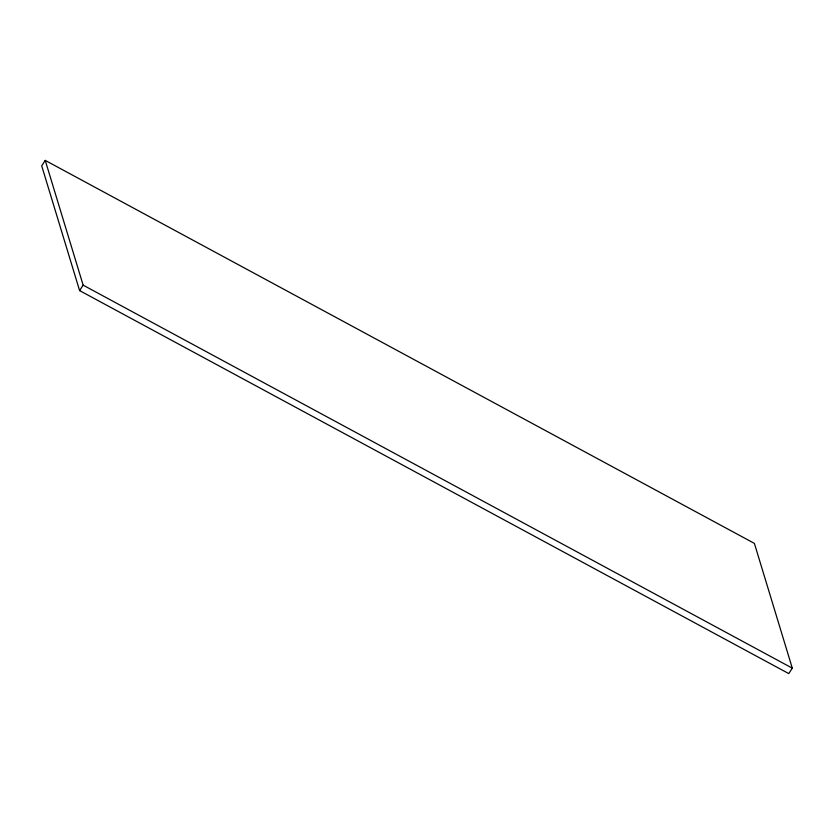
<?xml version="1.0" encoding="UTF-8"?>
<svg xmlns="http://www.w3.org/2000/svg" width="834" height="834" viewBox="0 0 834 834"><rect width="100%" height="100%" fill="white"/><g stroke="black" fill="none" stroke-linecap="round" stroke-linejoin="round"><path stroke-width="1.25" d="M45.234 160.399L41.7 165.841L79.605 290.597L788.766 673.601L792.3 668.159L754.395 543.403L45.234 160.399L83.139 285.155L792.3 668.159M79.605 290.597L83.139 285.155"/></g></svg>
